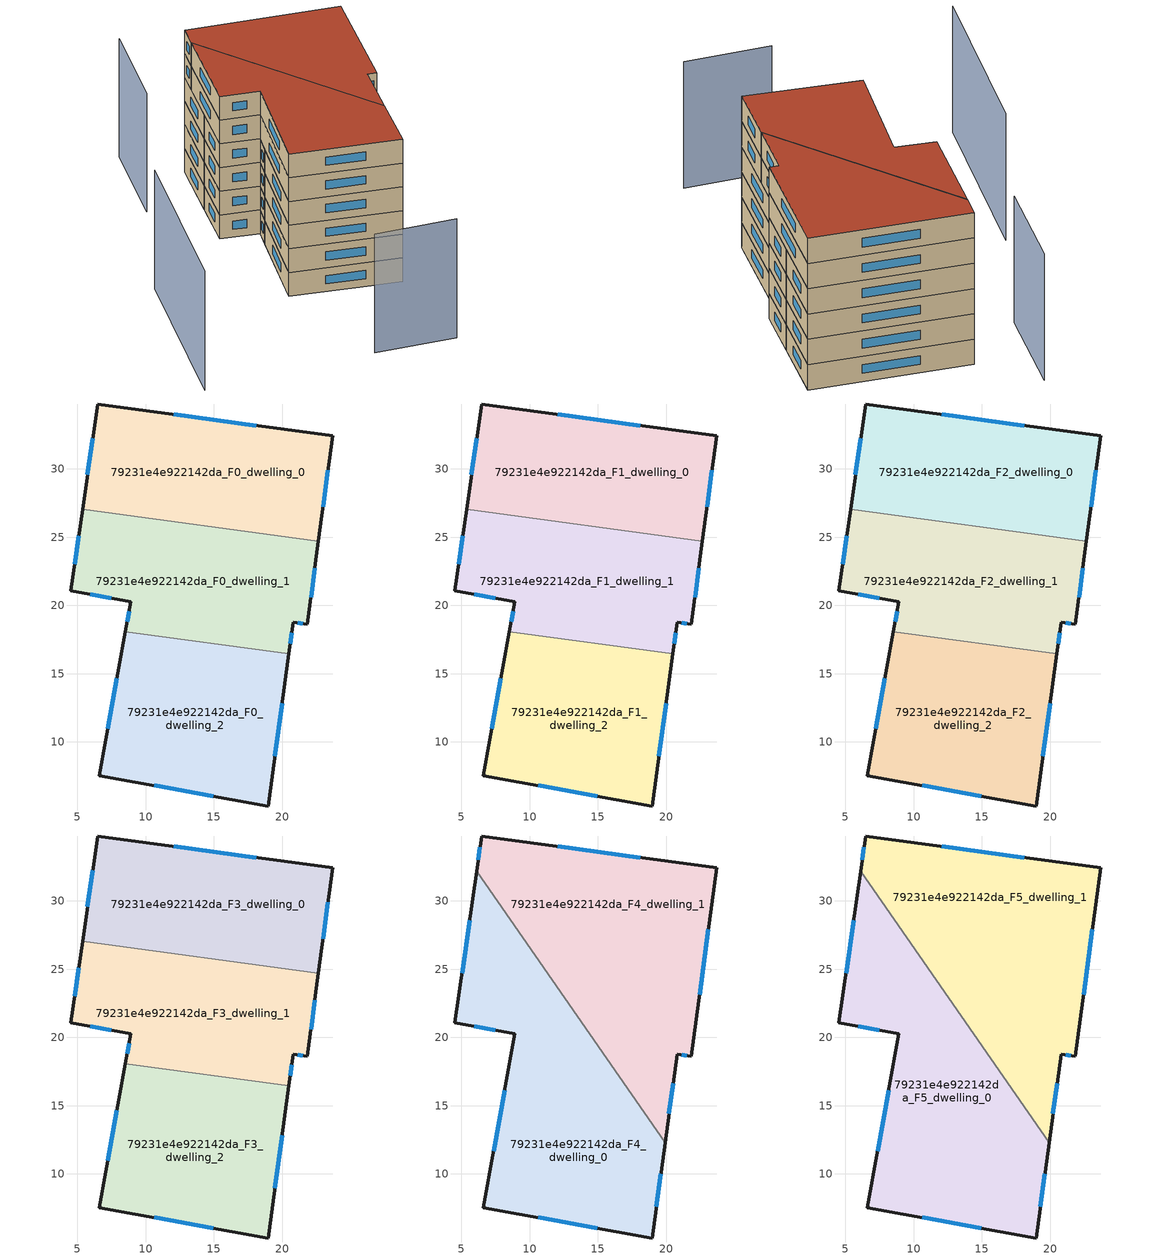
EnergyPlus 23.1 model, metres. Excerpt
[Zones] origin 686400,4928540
79231e4e922142da_F0_dwelling_0
 floor ground (EU_floor_Construction): 23.69,32.41 22.67,24.71 5.39,27.05 6.48,34.75 z0
 wall outside (EU_wall_Construction): 22.67,24.71 23.69,32.41 6.48,34.75 5.39,27.05 z0:3
 wall to 79231e4e922142da_F0_dwelling_1 (EU_wall_Construction): 5.39,27.05 22.67,24.71 z0:3
 window (EU_Window_Construction): 18.1,33.17 12.08,33.99 / 23,27.21 23.36,29.9 / 6.13,32.25 5.74,29.56 z0.98:2.02
79231e4e922142da_F0_dwelling_1
 floor ground (EU_floor_Construction): 22.67,24.71 21.85,18.62 20.8,18.76 20.49,16.45 8.52,18.08 8.91,20.27 4.53,21.06 5.39,27.05 z0
 wall outside (EU_wall_Construction): 5.39,27.05 4.53,21.06 8.91,20.27 8.52,18.08 / 20.49,16.45 20.8,18.76 21.85,18.62 22.67,24.71 z0:3
 wall to 79231e4e922142da_F0_dwelling_2 (EU_wall_Construction): 8.52,18.08 20.49,16.45 z0:3
 window (EU_Window_Construction): 8.79,19.56 8.65,18.79 / 5.96,20.81 7.49,20.53 / 5.11,25.11 4.81,23.01 / 22.12,20.6 22.4,22.73 / 21.15,18.72 21.51,18.67 / 20.59,17.2 20.7,18.01 z0.98:2.02
79231e4e922142da_F0_dwelling_2
 floor ground (EU_floor_Construction): 20.49,16.45 18.97,5.3 6.61,7.53 8.52,18.08 z0
 wall outside (EU_wall_Construction): 8.52,18.08 6.61,7.53 18.97,5.3 20.49,16.45 z0:3
 window (EU_Window_Construction): 19.47,8.93 20,12.83 / 10.63,6.81 14.95,6.03 / 7.9,14.65 7.23,10.96 z0.98:2.02
79231e4e922142da_F1_dwelling_0
 floor to 79231e4e922142da_F0_dwelling_0 (EU_floor_Construction): 23.69,32.41 22.67,24.71 5.39,27.05 6.48,34.75 z3
 wall outside (EU_wall_Construction): 22.67,24.71 23.69,32.41 6.48,34.75 5.39,27.05 z3:6
 wall to 79231e4e922142da_F1_dwelling_1 (EU_wall_Construction): 5.39,27.05 22.67,24.71 z3:6
 window (EU_Window_Construction): 18.1,33.17 12.08,33.99 / 23,27.21 23.36,29.9 / 6.13,32.25 5.74,29.56 z3.98:5.02
79231e4e922142da_F1_dwelling_1
 floor to 79231e4e922142da_F0_dwelling_1 (EU_floor_Construction): 22.67,24.71 21.85,18.62 20.8,18.76 20.49,16.45 8.52,18.08 8.91,20.27 4.53,21.06 5.39,27.05 z3
 wall outside (EU_wall_Construction): 5.39,27.05 4.53,21.06 8.91,20.27 8.52,18.08 / 20.49,16.45 20.8,18.76 21.85,18.62 22.67,24.71 z3:6
 wall to 79231e4e922142da_F1_dwelling_2 (EU_wall_Construction): 8.52,18.08 20.49,16.45 z3:6
 window (EU_Window_Construction): 8.79,19.56 8.65,18.79 / 5.96,20.81 7.49,20.53 / 5.11,25.11 4.81,23.01 / 22.12,20.6 22.4,22.73 / 21.15,18.72 21.51,18.67 / 20.59,17.2 20.7,18.01 z3.98:5.02
79231e4e922142da_F1_dwelling_2
 floor to 79231e4e922142da_F0_dwelling_2 (EU_floor_Construction): 20.49,16.45 18.97,5.3 6.61,7.53 8.52,18.08 z3
 wall outside (EU_wall_Construction): 8.52,18.08 6.61,7.53 18.97,5.3 20.49,16.45 z3:6
 window (EU_Window_Construction): 19.47,8.93 20,12.83 / 10.63,6.81 14.95,6.03 / 7.9,14.65 7.23,10.96 z3.98:5.02
79231e4e922142da_F2_dwelling_0
 floor to 79231e4e922142da_F1_dwelling_0 (EU_floor_Construction): 23.69,32.41 22.67,24.71 5.39,27.05 6.48,34.75 z6
 wall outside (EU_wall_Construction): 22.67,24.71 23.69,32.41 6.48,34.75 5.39,27.05 z6:9
 wall to 79231e4e922142da_F2_dwelling_1 (EU_wall_Construction): 5.39,27.05 22.67,24.71 z6:9
 window (EU_Window_Construction): 18.1,33.17 12.08,33.99 / 23,27.21 23.36,29.9 / 6.13,32.25 5.74,29.56 z6.98:8.02
79231e4e922142da_F2_dwelling_1
 floor to 79231e4e922142da_F1_dwelling_1 (EU_floor_Construction): 22.67,24.71 21.85,18.62 20.8,18.76 20.49,16.45 8.52,18.08 8.91,20.27 4.53,21.06 5.39,27.05 z6
 wall outside (EU_wall_Construction): 5.39,27.05 4.53,21.06 8.91,20.27 8.52,18.08 / 20.49,16.45 20.8,18.76 21.85,18.62 22.67,24.71 z6:9
 wall to 79231e4e922142da_F2_dwelling_2 (EU_wall_Construction): 8.52,18.08 20.49,16.45 z6:9
 window (EU_Window_Construction): 8.79,19.56 8.65,18.79 / 5.96,20.81 7.49,20.53 / 5.11,25.11 4.81,23.01 / 22.12,20.6 22.4,22.73 / 21.15,18.72 21.51,18.67 / 20.59,17.2 20.7,18.01 z6.98:8.02
79231e4e922142da_F2_dwelling_2
 floor to 79231e4e922142da_F1_dwelling_2 (EU_floor_Construction): 20.49,16.45 18.97,5.3 6.61,7.53 8.52,18.08 z6
 wall outside (EU_wall_Construction): 8.52,18.08 6.61,7.53 18.97,5.3 20.49,16.45 z6:9
 window (EU_Window_Construction): 19.47,8.93 20,12.83 / 10.63,6.81 14.95,6.03 / 7.9,14.65 7.23,10.96 z6.98:8.02
79231e4e922142da_F3_dwelling_0
 floor to 79231e4e922142da_F2_dwelling_0 (EU_floor_Construction): 23.69,32.41 22.67,24.71 5.39,27.05 6.48,34.75 z9
 wall outside (EU_wall_Construction): 22.67,24.71 23.69,32.41 6.48,34.75 5.39,27.05 z9:12
 wall to 79231e4e922142da_F3_dwelling_1 (EU_wall_Construction): 5.39,27.05 22.67,24.71 z9:12
 window (EU_Window_Construction): 18.1,33.17 12.08,33.99 / 23,27.21 23.36,29.9 / 6.13,32.25 5.74,29.56 z9.98:11.02
79231e4e922142da_F3_dwelling_1
 floor to 79231e4e922142da_F2_dwelling_1 (EU_floor_Construction): 22.67,24.71 21.85,18.62 20.8,18.76 20.49,16.45 8.52,18.08 8.91,20.27 4.53,21.06 5.39,27.05 z9
 wall outside (EU_wall_Construction): 5.39,27.05 4.53,21.06 8.91,20.27 8.52,18.08 / 20.49,16.45 20.8,18.76 21.85,18.62 22.67,24.71 z9:12
 wall to 79231e4e922142da_F3_dwelling_2 (EU_wall_Construction): 8.52,18.08 20.49,16.45 z9:12
 window (EU_Window_Construction): 8.79,19.56 8.65,18.79 / 5.96,20.81 7.49,20.53 / 5.11,25.11 4.81,23.01 / 22.12,20.6 22.4,22.73 / 21.15,18.72 21.51,18.67 / 20.59,17.2 20.7,18.01 z9.98:11.02
79231e4e922142da_F3_dwelling_2
 floor to 79231e4e922142da_F2_dwelling_2 (EU_floor_Construction): 20.49,16.45 18.97,5.3 6.61,7.53 8.52,18.08 z9
 wall outside (EU_wall_Construction): 8.52,18.08 6.61,7.53 18.97,5.3 20.49,16.45 z9:12
 window (EU_Window_Construction): 19.47,8.93 20,12.83 / 10.63,6.81 14.95,6.03 / 7.9,14.65 7.23,10.96 z9.98:11.02
79231e4e922142da_F4_dwelling_0
 floor to 79231e4e922142da_F3_dwelling_2 (EU_floor_Construction): 16.67,16.97 19.92,12.29 18.97,5.3 6.61,7.53 8.52,18.08 z12
 floor to 79231e4e922142da_F3_dwelling_0 (EU_floor_Construction): 6.12,32.18 10.12,26.41 5.39,27.05 z12
 floor to 79231e4e922142da_F3_dwelling_1 (EU_floor_Construction): 10.12,26.41 16.67,16.97 8.52,18.08 8.91,20.27 4.53,21.06 5.39,27.05 z12
 wall outside (EU_wall_Construction): 6.12,32.18 4.53,21.06 8.91,20.27 6.61,7.53 18.97,5.3 19.92,12.29 z12:15
 wall to 79231e4e922142da_F4_dwelling_1 (EU_wall_Construction): 19.92,12.29 6.12,32.18 z12:15
 window (EU_Window_Construction): 5.6,28.57 5.05,24.68 / 19.28,7.57 19.62,10.02 / 10.63,6.81 14.95,6.03 / 8.17,16.13 7.36,11.68 / 5.96,20.81 7.49,20.53 z12.98:14.02
79231e4e922142da_F4_dwelling_1
 floor to 79231e4e922142da_F3_dwelling_0 (EU_floor_Construction): 23.69,32.41 22.67,24.71 10.12,26.41 6.12,32.18 6.48,34.75 z12
 floor to 79231e4e922142da_F3_dwelling_1 (EU_floor_Construction): 22.67,24.71 21.85,18.62 20.8,18.76 20.49,16.45 16.67,16.97 10.12,26.41 z12
 floor to 79231e4e922142da_F3_dwelling_2 (EU_floor_Construction): 20.49,16.45 19.92,12.29 16.67,16.97 z12
 wall outside (EU_wall_Construction): 19.92,12.29 20.8,18.76 21.85,18.62 23.69,32.41 6.48,34.75 6.12,32.18 z12:15
 window (EU_Window_Construction): 6.36,33.92 6.24,33.02 / 18.1,33.17 12.08,33.99 / 22.45,23.11 23.1,27.93 / 21.15,18.72 21.51,18.67 / 20.21,14.39 20.52,16.66 z12.98:14.02
79231e4e922142da_F5_dwelling_0
 floor to 79231e4e922142da_F4_dwelling_0 (EU_floor_Construction): 6.12,32.18 19.92,12.29 18.97,5.3 6.61,7.53 8.91,20.27 4.53,21.06 z15
 wall outside (EU_wall_Construction): 6.12,32.18 4.53,21.06 8.91,20.27 6.61,7.53 18.97,5.3 19.92,12.29 z15:18
 wall to 79231e4e922142da_F5_dwelling_1 (EU_wall_Construction): 19.92,12.29 6.12,32.18 z15:18
 window (EU_Window_Construction): 5.6,28.57 5.05,24.68 / 19.28,7.57 19.62,10.02 / 10.63,6.81 14.95,6.03 / 8.17,16.13 7.36,11.68 / 5.96,20.81 7.49,20.53 z15.98:17.02
 roof outside (EU_roof_Construction): 18.97,5.3 19.92,12.29 6.12,32.18 4.53,21.06 8.91,20.27 6.61,7.53 z18
79231e4e922142da_F5_dwelling_1
 floor to 79231e4e922142da_F4_dwelling_1 (EU_floor_Construction): 23.69,32.41 21.85,18.62 20.8,18.76 19.92,12.29 6.12,32.18 6.48,34.75 z15
 wall outside (EU_wall_Construction): 19.92,12.29 20.8,18.76 21.85,18.62 23.69,32.41 6.48,34.75 6.12,32.18 z15:18
 window (EU_Window_Construction): 6.36,33.92 6.24,33.02 / 18.1,33.17 12.08,33.99 / 22.45,23.11 23.1,27.93 / 21.15,18.72 21.51,18.67 / 20.21,14.39 20.52,16.66 z15.98:17.02
 roof outside (EU_roof_Construction): 19.92,12.29 20.8,18.76 21.85,18.62 23.69,32.41 6.48,34.75 6.12,32.18 z18
shading: 10.47,-6.52 19.76,-7.28 / -5.86,14.67 -9.13,-6 / 1.29,40.33 -0.37,29.19 z0:15
[Building]
EU S2 Campaign: North Axis=0; Terrain=City; Solar Distribution=FullExterior
[Site:Location]
Bologna: Latitude=44.5; Longitude=11.25; Time Zone=1; Elevation=37
[SizingPeriod:WeatherFileDays]
AnnualSizingPeriod: Begin Month=1; Begin Day of Month=1; End Month=12; End Day of Month=31; Day of Week for Start Day=Monday; Use Weather File Daylight Saving Period=No; Use Weather File Rain and Snow Indicators=No
[MATERIAL]
EU_InternalMass_Material: Roughness=MediumRough; Thickness=0.1; Conductivity=1; Density=1800; Specific Heat=900; Thermal Absorptance=0.9; Solar Absorptance=0.7; Visible Absorptance=0.7
[MATERIAL:NOMASS] Roughness=MediumRough; Thermal Absorptance=0.9; Solar Absorptance=0.7; Visible Absorptance=0.7
Name | Thermal Resistance
EU_wall_NoMass | 0.905828
EU_roof_NoMass | 0.37593
EU_floor_NoMass | 0.67114
[WINDOWMATERIAL:SIMPLEGLAZINGSYSTEM]
EU_Window_SimpleGlazing: UFactor=4.52486; Solar Heat Gain Coefficient=0.85; Visible Transmittance=0.85
[CONSTRUCTION]
EU_wall_Construction: EU_wall_NoMass
EU_roof_Construction: EU_roof_NoMass
EU_floor_Construction: EU_floor_NoMass
EU_InternalMass_Construction: EU_InternalMass_Material
EU_Window_Construction: EU_Window_SimpleGlazing
[ZONE] Type=1; Multiplier=1; Ceiling Height=autocalculate; Floor Area=autocalculate; Part of Total Floor Area=Yes
Name | Volume
79231e4e922142da_F0_dwelling_0; 79231e4e922142da_F1_dwelling_0; 79231e4e922142da_F2_dwelling_0; 79231e4e922142da_F3_dwelling_0 | 405.883
79231e4e922142da_F4_dwelling_0; 79231e4e922142da_F5_dwelling_0 | 608.855
79231e4e922142da_F0_dwelling_1; 79231e4e922142da_F1_dwelling_1; 79231e4e922142da_F2_dwelling_1; 79231e4e922142da_F3_dwelling_1 | 405.898
79231e4e922142da_F4_dwelling_1; 79231e4e922142da_F5_dwelling_1 | 608.832
79231e4e922142da_F0_dwelling_2; 79231e4e922142da_F1_dwelling_2; 79231e4e922142da_F2_dwelling_2; 79231e4e922142da_F3_dwelling_2 | 405.899
[INTERNALMASS] Construction=EU_InternalMass_Construction
Name | Zone or ZoneList | Surface Area
79231e4e922142da_F0_dwelling_0_EU_InternalMass | 79231e4e922142da_F0_dwelling_0 | 135.295
79231e4e922142da_F0_dwelling_1_EU_InternalMass | 79231e4e922142da_F0_dwelling_1 | 135.299
79231e4e922142da_F0_dwelling_2_EU_InternalMass | 79231e4e922142da_F0_dwelling_2 | 135.3
79231e4e922142da_F1_dwelling_0_EU_InternalMass | 79231e4e922142da_F1_dwelling_0 | 135.295
79231e4e922142da_F1_dwelling_1_EU_InternalMass | 79231e4e922142da_F1_dwelling_1 | 135.299
79231e4e922142da_F1_dwelling_2_EU_InternalMass | 79231e4e922142da_F1_dwelling_2 | 135.3
79231e4e922142da_F2_dwelling_0_EU_InternalMass | 79231e4e922142da_F2_dwelling_0 | 135.295
79231e4e922142da_F2_dwelling_1_EU_InternalMass | 79231e4e922142da_F2_dwelling_1 | 135.299
79231e4e922142da_F2_dwelling_2_EU_InternalMass | 79231e4e922142da_F2_dwelling_2 | 135.3
79231e4e922142da_F3_dwelling_0_EU_InternalMass | 79231e4e922142da_F3_dwelling_0 | 135.295
79231e4e922142da_F3_dwelling_1_EU_InternalMass | 79231e4e922142da_F3_dwelling_1 | 135.299
79231e4e922142da_F3_dwelling_2_EU_InternalMass | 79231e4e922142da_F3_dwelling_2 | 135.3
79231e4e922142da_F4_dwelling_0_EU_InternalMass | 79231e4e922142da_F4_dwelling_0 | 202.951
79231e4e922142da_F4_dwelling_1_EU_InternalMass | 79231e4e922142da_F4_dwelling_1 | 202.944
79231e4e922142da_F5_dwelling_0_EU_InternalMass | 79231e4e922142da_F5_dwelling_0 | 202.951
79231e4e922142da_F5_dwelling_1_EU_InternalMass | 79231e4e922142da_F5_dwelling_1 | 202.944
[OTHEREQUIPMENT] Fuel Type=Electricity; Design Level Calculation Method=Watts/Area; Power per Zone Floor Area=1; Fraction Latent=0; Fraction Radiant=0; Fraction Lost=0; Carbon Dioxide Generation Rate=0; EndUse Subcategory=EU_Step8_InternalGains
Name | Zone or ZoneList or Space or SpaceList | Schedule
EU_Step8_InternalGain_79231e4e922142da_F0_dwelling_0_f000 | 79231e4e922142da_F0_dwelling_0 | EU_Step8_GainSchedule_79231e4e922142da_F0_dwelling_0_f000
EU_Step8_InternalGain_79231e4e922142da_F0_dwelling_1_f000 | 79231e4e922142da_F0_dwelling_1 | EU_Step8_GainSchedule_79231e4e922142da_F0_dwelling_1_f000
EU_Step8_InternalGain_79231e4e922142da_F0_dwelling_2_f000 | 79231e4e922142da_F0_dwelling_2 | EU_Step8_GainSchedule_79231e4e922142da_F0_dwelling_2_f000
EU_Step8_InternalGain_79231e4e922142da_F1_dwelling_0_f000 | 79231e4e922142da_F1_dwelling_0 | EU_Step8_GainSchedule_79231e4e922142da_F1_dwelling_0_f000
EU_Step8_InternalGain_79231e4e922142da_F1_dwelling_1_f000 | 79231e4e922142da_F1_dwelling_1 | EU_Step8_GainSchedule_79231e4e922142da_F1_dwelling_1_f000
EU_Step8_InternalGain_79231e4e922142da_F1_dwelling_2_f000 | 79231e4e922142da_F1_dwelling_2 | EU_Step8_GainSchedule_79231e4e922142da_F1_dwelling_2_f000
EU_Step8_InternalGain_79231e4e922142da_F2_dwelling_0_f000 | 79231e4e922142da_F2_dwelling_0 | EU_Step8_GainSchedule_79231e4e922142da_F2_dwelling_0_f000
EU_Step8_InternalGain_79231e4e922142da_F2_dwelling_1_f000 | 79231e4e922142da_F2_dwelling_1 | EU_Step8_GainSchedule_79231e4e922142da_F2_dwelling_1_f000
EU_Step8_InternalGain_79231e4e922142da_F2_dwelling_2_f000 | 79231e4e922142da_F2_dwelling_2 | EU_Step8_GainSchedule_79231e4e922142da_F2_dwelling_2_f000
EU_Step8_InternalGain_79231e4e922142da_F3_dwelling_0_f000 | 79231e4e922142da_F3_dwelling_0 | EU_Step8_GainSchedule_79231e4e922142da_F3_dwelling_0_f000
EU_Step8_InternalGain_79231e4e922142da_F3_dwelling_1_f000 | 79231e4e922142da_F3_dwelling_1 | EU_Step8_GainSchedule_79231e4e922142da_F3_dwelling_1_f000
EU_Step8_InternalGain_79231e4e922142da_F3_dwelling_2_f000 | 79231e4e922142da_F3_dwelling_2 | EU_Step8_GainSchedule_79231e4e922142da_F3_dwelling_2_f000
EU_Step8_InternalGain_79231e4e922142da_F4_dwelling_0_f000 | 79231e4e922142da_F4_dwelling_0 | EU_Step8_GainSchedule_79231e4e922142da_F4_dwelling_0_f000
EU_Step8_InternalGain_79231e4e922142da_F4_dwelling_1_f000 | 79231e4e922142da_F4_dwelling_1 | EU_Step8_GainSchedule_79231e4e922142da_F4_dwelling_1_f000
EU_Step8_InternalGain_79231e4e922142da_F5_dwelling_0_f000 | 79231e4e922142da_F5_dwelling_0 | EU_Step8_GainSchedule_79231e4e922142da_F5_dwelling_0_f000
EU_Step8_InternalGain_79231e4e922142da_F5_dwelling_1_f000 | 79231e4e922142da_F5_dwelling_1 | EU_Step8_GainSchedule_79231e4e922142da_F5_dwelling_1_f000
[ZONEVENTILATION:DESIGNFLOWRATE] Schedule=EU_AlwaysOn; Design Flow Rate Calculation Method=AirChanges/Hour; Air Changes per Hour=0.73129; Ventilation Type=Natural; Fan Pressure Rise=0; Fan Total Efficiency=1; Constant Term Coefficient=1; Temperature Term Coefficient=0; Velocity Term Coefficient=0; Velocity Squared Term Coefficient=0; Minimum Indoor Temperature=-100; Maximum Indoor Temperature=100; Delta Temperature=-100; Minimum Outdoor Temperature=-100; Maximum Outdoor Temperature=100; Maximum Wind Speed=40
Name | Zone or ZoneList or Space or SpaceList
EU_ConstantAir_79231e4e922142da_F0_dwelling_0 | 79231e4e922142da_F0_dwelling_0
EU_ConstantAir_79231e4e922142da_F0_dwelling_1 | 79231e4e922142da_F0_dwelling_1
EU_ConstantAir_79231e4e922142da_F0_dwelling_2 | 79231e4e922142da_F0_dwelling_2
EU_ConstantAir_79231e4e922142da_F1_dwelling_0 | 79231e4e922142da_F1_dwelling_0
EU_ConstantAir_79231e4e922142da_F1_dwelling_1 | 79231e4e922142da_F1_dwelling_1
EU_ConstantAir_79231e4e922142da_F1_dwelling_2 | 79231e4e922142da_F1_dwelling_2
EU_ConstantAir_79231e4e922142da_F2_dwelling_0 | 79231e4e922142da_F2_dwelling_0
EU_ConstantAir_79231e4e922142da_F2_dwelling_1 | 79231e4e922142da_F2_dwelling_1
EU_ConstantAir_79231e4e922142da_F2_dwelling_2 | 79231e4e922142da_F2_dwelling_2
EU_ConstantAir_79231e4e922142da_F3_dwelling_0 | 79231e4e922142da_F3_dwelling_0
EU_ConstantAir_79231e4e922142da_F3_dwelling_1 | 79231e4e922142da_F3_dwelling_1
EU_ConstantAir_79231e4e922142da_F3_dwelling_2 | 79231e4e922142da_F3_dwelling_2
EU_ConstantAir_79231e4e922142da_F4_dwelling_0 | 79231e4e922142da_F4_dwelling_0
EU_ConstantAir_79231e4e922142da_F4_dwelling_1 | 79231e4e922142da_F4_dwelling_1
EU_ConstantAir_79231e4e922142da_F5_dwelling_0 | 79231e4e922142da_F5_dwelling_0
EU_ConstantAir_79231e4e922142da_F5_dwelling_1 | 79231e4e922142da_F5_dwelling_1
[HVACTEMPLATE:THERMOSTAT] Constant Heating Setpoint=20; Constant Cooling Setpoint=50
EU_HeatOnly_79231e4e922142da_F0_dwelling_0; EU_HeatOnly_79231e4e922142da_F0_dwelling_1; EU_HeatOnly_79231e4e922142da_F0_dwelling_2; EU_HeatOnly_79231e4e922142da_F1_dwelling_0; EU_HeatOnly_79231e4e922142da_F1_dwelling_1; EU_HeatOnly_79231e4e922142da_F1_dwelling_2; EU_HeatOnly_79231e4e922142da_F2_dwelling_0; EU_HeatOnly_79231e4e922142da_F2_dwelling_1; EU_HeatOnly_79231e4e922142da_F2_dwelling_2; EU_HeatOnly_79231e4e922142da_F3_dwelling_0; EU_HeatOnly_79231e4e922142da_F3_dwelling_1; EU_HeatOnly_79231e4e922142da_F3_dwelling_2; EU_HeatOnly_79231e4e922142da_F4_dwelling_0; EU_HeatOnly_79231e4e922142da_F4_dwelling_1; EU_HeatOnly_79231e4e922142da_F5_dwelling_0; EU_HeatOnly_79231e4e922142da_F5_dwelling_1
[HVACTEMPLATE:ZONE:IDEALLOADSAIRSYSTEM] System Availability Schedule=EU_AlwaysOn; Maximum Heating Supply Air Temperature=50; Minimum Cooling Supply Air Temperature=13; Maximum Heating Supply Air Humidity Ratio=0.0156; Minimum Cooling Supply Air Humidity Ratio=0.0077; Heating Limit=NoLimit; Cooling Limit=NoLimit; Heating Availability Schedule=EU_AlwaysOn; Cooling Availability Schedule=EU_CoolingOff; Dehumidification Control Type=ConstantSensibleHeatRatio; Cooling Sensible Heat Ratio=0.7; Dehumidification Setpoint=60; Humidification Control Type=None; Humidification Setpoint=30; Outdoor Air Method=None; Outdoor Air Flow Rate per Person=0.00944; Outdoor Air Flow Rate per Zone Floor Area=0; Outdoor Air Flow Rate per Zone=0; Demand Controlled Ventilation Type=None; Outdoor Air Economizer Type=NoEconomizer; Heat Recovery Type=None; Sensible Heat Recovery Effectiveness=0.7; Latent Heat Recovery Effectiveness=0.65
Name | Template Thermostat
79231e4e922142da_F0_dwelling_0 | EU_HeatOnly_79231e4e922142da_F0_dwelling_0
79231e4e922142da_F0_dwelling_1 | EU_HeatOnly_79231e4e922142da_F0_dwelling_1
79231e4e922142da_F0_dwelling_2 | EU_HeatOnly_79231e4e922142da_F0_dwelling_2
79231e4e922142da_F1_dwelling_0 | EU_HeatOnly_79231e4e922142da_F1_dwelling_0
79231e4e922142da_F1_dwelling_1 | EU_HeatOnly_79231e4e922142da_F1_dwelling_1
79231e4e922142da_F1_dwelling_2 | EU_HeatOnly_79231e4e922142da_F1_dwelling_2
79231e4e922142da_F2_dwelling_0 | EU_HeatOnly_79231e4e922142da_F2_dwelling_0
79231e4e922142da_F2_dwelling_1 | EU_HeatOnly_79231e4e922142da_F2_dwelling_1
79231e4e922142da_F2_dwelling_2 | EU_HeatOnly_79231e4e922142da_F2_dwelling_2
79231e4e922142da_F3_dwelling_0 | EU_HeatOnly_79231e4e922142da_F3_dwelling_0
79231e4e922142da_F3_dwelling_1 | EU_HeatOnly_79231e4e922142da_F3_dwelling_1
79231e4e922142da_F3_dwelling_2 | EU_HeatOnly_79231e4e922142da_F3_dwelling_2
79231e4e922142da_F4_dwelling_0 | EU_HeatOnly_79231e4e922142da_F4_dwelling_0
79231e4e922142da_F4_dwelling_1 | EU_HeatOnly_79231e4e922142da_F4_dwelling_1
79231e4e922142da_F5_dwelling_0 | EU_HeatOnly_79231e4e922142da_F5_dwelling_0
79231e4e922142da_F5_dwelling_1 | EU_HeatOnly_79231e4e922142da_F5_dwelling_1
[SIZING:ZONE] Zone Cooling Design Supply Air Temperature Input Method=SupplyAirTemperature; Zone Cooling Design Supply Air Temperature=13; Zone Heating Design Supply Air Temperature Input Method=SupplyAirTemperature; Zone Heating Design Supply Air Temperature=50; Zone Cooling Design Supply Air Humidity Ratio=0.008; Zone Heating Design Supply Air Humidity Ratio=0.008; Cooling Design Air Flow Method=DesignDay; Cooling Design Air Flow Rate=0; Cooling Minimum Air Flow per Zone Floor Area=0.000762; Cooling Minimum Air Flow=0; Cooling Minimum Air Flow Fraction=0.2; Heating Design Air Flow Method=DesignDay; Heating Design Air Flow Rate=0; Heating Maximum Air Flow per Zone Floor Area=0.002032; Heating Maximum Air Flow=0.141576; Heating Maximum Air Flow Fraction=0.3; Account for Dedicated Outdoor Air System=No; Dedicated Outdoor Air System Control Strategy=NeutralSupplyAir; Dedicated Outdoor Air Low Setpoint Temperature for Design=autosize; Dedicated Outdoor Air High Setpoint Temperature for Design=autosize; Zone Load Sizing Method=Sensible Load Only No Latent Load; Zone Latent Cooling Design Supply Air Humidity Ratio Input Method=HumidityRatioDifference; Zone Cooling Design Supply Air Humidity Ratio Difference=0.005; Zone Latent Heating Design Supply Air Humidity Ratio Input Method=HumidityRatioDifference; Zone Humidification Design Supply Air Humidity Ratio Difference=0.005
79231e4e922142da_F0_dwelling_0; 79231e4e922142da_F0_dwelling_1; 79231e4e922142da_F0_dwelling_2; 79231e4e922142da_F1_dwelling_0; 79231e4e922142da_F1_dwelling_1; 79231e4e922142da_F1_dwelling_2; 79231e4e922142da_F2_dwelling_0; 79231e4e922142da_F2_dwelling_1; 79231e4e922142da_F2_dwelling_2; 79231e4e922142da_F3_dwelling_0; 79231e4e922142da_F3_dwelling_1; 79231e4e922142da_F3_dwelling_2; 79231e4e922142da_F4_dwelling_0; 79231e4e922142da_F4_dwelling_1; 79231e4e922142da_F5_dwelling_0; 79231e4e922142da_F5_dwelling_1
[SCHEDULE:CONSTANT]
Name | Hourly Value
EU_AlwaysOn | 1
EU_CoolingOff | 0
[SCHEDULE:FILE] Column Number=1; Rows to Skip at Top=0; Number of Hours of Data=8760; Column Separator=Comma; Interpolate to Timestep=No; Minutes per Item=60; Adjust Schedule for Daylight Savings=Yes
Name | File
EU_Step8_GainSchedule_79231e4e922142da_F0_dwelling_0_f000 | ../../schedules/79231e4e922142da/79231e4e922142da_F0_dwelling_0_f000_gain.csv
EU_Step8_GainSchedule_79231e4e922142da_F0_dwelling_1_f000 | ../../schedules/79231e4e922142da/79231e4e922142da_F0_dwelling_1_f000_gain.csv
EU_Step8_GainSchedule_79231e4e922142da_F0_dwelling_2_f000 | ../../schedules/79231e4e922142da/79231e4e922142da_F0_dwelling_2_f000_gain.csv
EU_Step8_GainSchedule_79231e4e922142da_F1_dwelling_0_f000 | ../../schedules/79231e4e922142da/79231e4e922142da_F1_dwelling_0_f000_gain.csv
EU_Step8_GainSchedule_79231e4e922142da_F1_dwelling_1_f000 | ../../schedules/79231e4e922142da/79231e4e922142da_F1_dwelling_1_f000_gain.csv
EU_Step8_GainSchedule_79231e4e922142da_F1_dwelling_2_f000 | ../../schedules/79231e4e922142da/79231e4e922142da_F1_dwelling_2_f000_gain.csv
EU_Step8_GainSchedule_79231e4e922142da_F2_dwelling_0_f000 | ../../schedules/79231e4e922142da/79231e4e922142da_F2_dwelling_0_f000_gain.csv
EU_Step8_GainSchedule_79231e4e922142da_F2_dwelling_1_f000 | ../../schedules/79231e4e922142da/79231e4e922142da_F2_dwelling_1_f000_gain.csv
EU_Step8_GainSchedule_79231e4e922142da_F2_dwelling_2_f000 | ../../schedules/79231e4e922142da/79231e4e922142da_F2_dwelling_2_f000_gain.csv
EU_Step8_GainSchedule_79231e4e922142da_F3_dwelling_0_f000 | ../../schedules/79231e4e922142da/79231e4e922142da_F3_dwelling_0_f000_gain.csv
EU_Step8_GainSchedule_79231e4e922142da_F3_dwelling_1_f000 | ../../schedules/79231e4e922142da/79231e4e922142da_F3_dwelling_1_f000_gain.csv
EU_Step8_GainSchedule_79231e4e922142da_F3_dwelling_2_f000 | ../../schedules/79231e4e922142da/79231e4e922142da_F3_dwelling_2_f000_gain.csv
EU_Step8_GainSchedule_79231e4e922142da_F4_dwelling_0_f000 | ../../schedules/79231e4e922142da/79231e4e922142da_F4_dwelling_0_f000_gain.csv
EU_Step8_GainSchedule_79231e4e922142da_F4_dwelling_1_f000 | ../../schedules/79231e4e922142da/79231e4e922142da_F4_dwelling_1_f000_gain.csv
EU_Step8_GainSchedule_79231e4e922142da_F5_dwelling_0_f000 | ../../schedules/79231e4e922142da/79231e4e922142da_F5_dwelling_0_f000_gain.csv
EU_Step8_GainSchedule_79231e4e922142da_F5_dwelling_1_f000 | ../../schedules/79231e4e922142da/79231e4e922142da_F5_dwelling_1_f000_gain.csv
